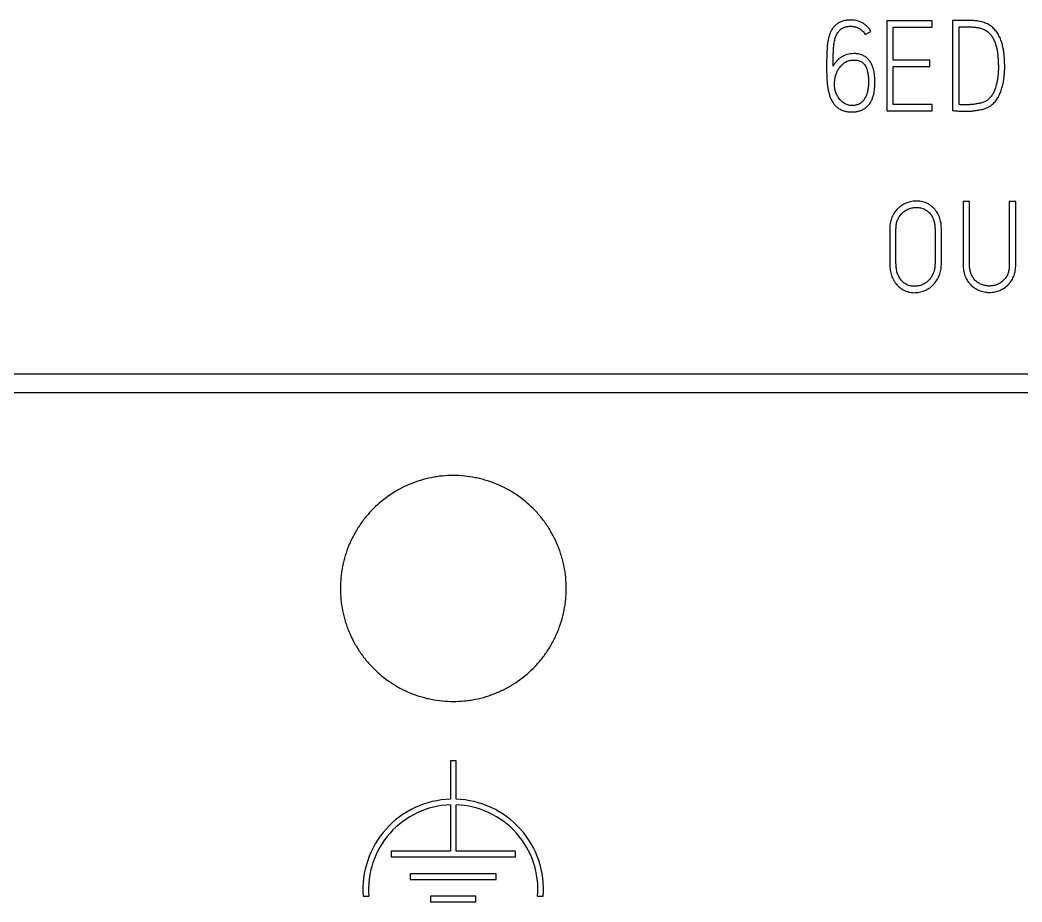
# Model space of a CAD drawing. Extents: x 0 to 420, y 0 to 297.
# Drawn here: x 126.9 to 144.64, y 159.24 to 174.85 of the extents above; entities that cross this region are included whole.
import ezdxf

# ---------------------------------------------------------------- set-up
doc = ezdxf.new("R2010")
doc.units = 0
doc.header["$LTSCALE"] = 23.1
doc.layers.add('10000_FRONT', color=7, linetype='CONTINUOUS')
doc.layers.add('10500_FRONT_LABELING', color=7, linetype='CONTINUOUS')

msp = doc.modelspace()

# ---------------------------------------------------------------- linework, layer by layer
at = {"layer": '10000_FRONT', "color": 7, "linetype": 'CONTINUOUS'}
for p, q in [((97.85, 168.593), (162.65, 168.593)), ((97.85, 168.26), (162.65, 168.26)), ((134.521, 161.74), (134.521, 161.06)), ((134.621, 161.74), (134.521, 161.74)), ((134.621, 161.06), (134.621, 161.74)), ((134.521, 160.96), (134.521, 160.14)), ((134.621, 160.14), (134.621, 160.96)), ((133.471, 160.14), (133.471, 160.04)), ((134.521, 160.14), (133.471, 160.14)), ((133.471, 160.04), (135.671, 160.04)), ((135.671, 160.14), (134.621, 160.14)), ((135.671, 160.04), (135.671, 160.14)), ((133.811, 159.74), (133.811, 159.64)), ((135.331, 159.74), (133.811, 159.74)), ((135.331, 159.64), (135.331, 159.74)), ((133.811, 159.64), (135.331, 159.64)), ((132.975, 159.34), (133.076, 159.34)), ((134.171, 159.34), (134.171, 159.24)), ((134.971, 159.34), (134.171, 159.34)), ((134.971, 159.24), (134.971, 159.34)), ((136.066, 159.34), (136.166, 159.34)), ((134.171, 159.24), (134.971, 159.24))]:
    msp.add_line(p, q, dxfattribs=at)
for radius, start, end in [(1.6, 91.7908, 184.3012), (1.5, 91.9102, 184.5886), (1.6, 355.6988, 88.2092), (1.5, 355.4114, 88.0898)]:
    msp.add_arc((134.571, 159.46), radius, start, end, dxfattribs=at)
for points, knots in [([(136.572, 164.79), (136.572, 164.856), (136.569, 164.922), (136.556, 165.051), (136.547, 165.116), (136.522, 165.243), (136.506, 165.307), (136.477, 165.401), (136.467, 165.432), (136.445, 165.494), (136.433, 165.525), (136.395, 165.615), (136.34, 165.733), (136.273, 165.845), (136.219, 165.927), (136.2, 165.953), (136.161, 166.006), (136.141, 166.032), (136.078, 166.109), (136.034, 166.157), (135.896, 166.296), (135.795, 166.379), (135.659, 166.47), (135.631, 166.488), (135.574, 166.522), (135.545, 166.538), (135.459, 166.584), (135.4, 166.612), (135.279, 166.662), (135.218, 166.684), (135.124, 166.713), (135.093, 166.722), (135.029, 166.738), (134.996, 166.745), (134.899, 166.765), (134.77, 166.784), (134.639, 166.79), (134.509, 166.79), (134.443, 166.787), (134.345, 166.778), (134.312, 166.774), (134.247, 166.764), (134.215, 166.758), (134.118, 166.739), (134.055, 166.723), (133.93, 166.686), (133.869, 166.664), (133.778, 166.626), (133.748, 166.613), (133.703, 166.592), (133.688, 166.584), (133.659, 166.57), (133.586, 166.532), (133.516, 166.49), (133.353, 166.381), (133.252, 166.298), (133.135, 166.182), (133.112, 166.158), (133.068, 166.109), (133.047, 166.084), (132.985, 166.008), (132.946, 165.956), (132.874, 165.848), (132.84, 165.792), (132.794, 165.705), (132.779, 165.676), (132.751, 165.616), (132.737, 165.586), (132.7, 165.495), (132.656, 165.373), (132.624, 165.246), (132.605, 165.15), (132.599, 165.118), (132.589, 165.053), (132.585, 165.021), (132.576, 164.922), (132.572, 164.856), (132.572, 164.79)], [0, 0, 0, 0, 0.03125, 0.03125, 0.0625, 0.0625, 0.09375, 0.09375, 0.109375, 0.109375, 0.125, 0.125, 0.15625, 0.1875, 0.1875, 0.203125, 0.203125, 0.21875, 0.21875, 0.25, 0.25, 0.3125, 0.3125, 0.328125, 0.328125, 0.34375, 0.34375, 0.375, 0.375, 0.40625, 0.40625, 0.421875, 0.421875, 0.4375, 0.4375, 0.46875, 0.5, 0.5, 0.53125, 0.53125, 0.546875, 0.546875, 0.5625, 0.5625, 0.59375, 0.59375, 0.625, 0.625, 0.640625, 0.640625, 0.648438, 0.648438, 0.65625, 0.6875, 0.6875, 0.75, 0.75, 0.765625, 0.765625, 0.78125, 0.78125, 0.8125, 0.8125, 0.84375, 0.84375, 0.859375, 0.859375, 0.875, 0.875, 0.90625, 0.9375, 0.9375, 0.953125, 0.953125, 0.96875, 0.96875, 1, 1, 1, 1]), ([(132.572, 164.79), (132.572, 164.724), (132.576, 164.659), (132.588, 164.529), (132.598, 164.465), (132.623, 164.337), (132.639, 164.274), (132.668, 164.18), (132.678, 164.149), (132.7, 164.087), (132.712, 164.056), (132.749, 163.965), (132.805, 163.847), (132.872, 163.736), (132.926, 163.654), (132.945, 163.627), (132.984, 163.575), (133.004, 163.549), (133.067, 163.472), (133.111, 163.424), (133.249, 163.285), (133.35, 163.202), (133.473, 163.12), (133.486, 163.111), (133.514, 163.093), (133.528, 163.085), (133.571, 163.059), (133.599, 163.043), (133.686, 162.996), (133.745, 162.968), (133.865, 162.918), (133.927, 162.896), (134.021, 162.868), (134.052, 162.859), (134.116, 162.843), (134.148, 162.836), (134.245, 162.816), (134.375, 162.797), (134.505, 162.79), (134.636, 162.79), (134.701, 162.793), (134.8, 162.803), (134.833, 162.807), (134.898, 162.817), (134.93, 162.822), (135.027, 162.842), (135.09, 162.857), (135.215, 162.895), (135.276, 162.917), (135.367, 162.955), (135.397, 162.968), (135.442, 162.989), (135.457, 162.996), (135.486, 163.011), (135.559, 163.049), (135.629, 163.091), (135.792, 163.2), (135.893, 163.283), (136.01, 163.399), (136.032, 163.423), (136.077, 163.472), (136.098, 163.497), (136.16, 163.572), (136.199, 163.625), (136.271, 163.733), (136.305, 163.789), (136.351, 163.876), (136.366, 163.905), (136.394, 163.965), (136.408, 163.995), (136.445, 164.085), (136.489, 164.208), (136.521, 164.334), (136.54, 164.43), (136.546, 164.463), (136.555, 164.527), (136.559, 164.56), (136.569, 164.659), (136.572, 164.724), (136.572, 164.79)], [0, 0, 0, 0, 0.03125, 0.03125, 0.0625, 0.0625, 0.09375, 0.09375, 0.109375, 0.109375, 0.125, 0.125, 0.15625, 0.1875, 0.1875, 0.203125, 0.203125, 0.21875, 0.21875, 0.25, 0.25, 0.3125, 0.3125, 0.320312, 0.320312, 0.328125, 0.328125, 0.34375, 0.34375, 0.375, 0.375, 0.40625, 0.40625, 0.421875, 0.421875, 0.4375, 0.4375, 0.46875, 0.5, 0.5, 0.53125, 0.53125, 0.546875, 0.546875, 0.5625, 0.5625, 0.59375, 0.59375, 0.625, 0.625, 0.640625, 0.640625, 0.648438, 0.648438, 0.65625, 0.6875, 0.6875, 0.75, 0.75, 0.765625, 0.765625, 0.78125, 0.78125, 0.8125, 0.8125, 0.84375, 0.84375, 0.859375, 0.859375, 0.875, 0.875, 0.90625, 0.9375, 0.9375, 0.953125, 0.953125, 0.96875, 0.96875, 1, 1, 1, 1])]:
    msp.add_open_spline(points, degree=3, knots=knots, dxfattribs=at)
at = {"layer": '10500_FRONT_LABELING', "color": 7, "linetype": 'CONTINUOUS'}
for p, q in [((142.247, 174.84), (142.247, 173.245)), ((143.052, 174.84), (142.247, 174.84)), ((143.052, 174.727), (143.052, 174.84)), ((143.659, 174.847), (143.413, 174.845)), ((143.413, 174.845), (143.413, 173.251)), ((141.864, 174.596), (141.967, 174.65)), ((142.359, 174.141), (142.359, 174.727)), ((142.359, 174.727), (143.052, 174.727)), ((143.527, 173.356), (143.527, 174.732)), ((143.527, 174.732), (143.704, 174.732)), ((141.667, 174.259), (141.626, 174.257)), ((141.635, 174.144), (141.671, 174.146)), ((143.009, 174.141), (142.359, 174.141)), ((143.009, 174.03), (143.009, 174.141)), ((142.359, 173.356), (142.359, 174.03)), ((142.359, 174.03), (143.009, 174.03)), ((143.052, 173.356), (142.359, 173.356)), ((143.052, 173.245), (143.052, 173.356)), ((142.247, 173.245), (143.052, 173.245)), ((143.601, 171.643), (143.601, 170.515)), ((143.714, 171.643), (143.601, 171.643)), ((143.714, 170.515), (143.714, 171.643)), ((144.417, 171.643), (144.417, 170.515)), ((144.531, 171.643), (144.417, 171.643)), ((144.531, 170.515), (144.531, 171.643)), ((142.3, 171.157), (142.3, 170.546)), ((142.411, 170.546), (142.411, 171.157)), ((143.102, 171.157), (143.102, 170.546)), ((143.215, 170.546), (143.215, 171.157))]:
    msp.add_line(p, q, dxfattribs=at)
for points, knots in [([(141.967, 174.65), (141.957, 174.668), (141.946, 174.686), (141.921, 174.719), (141.907, 174.734), (141.876, 174.763), (141.86, 174.776), (141.825, 174.799), (141.807, 174.809), (141.749, 174.835), (141.709, 174.845), (141.647, 174.853), (141.626, 174.854), (141.584, 174.854), (141.564, 174.853), (141.533, 174.849), (141.522, 174.848), (141.502, 174.844), (141.492, 174.842), (141.461, 174.834), (141.441, 174.827), (141.413, 174.814), (141.404, 174.809), (141.386, 174.798), (141.377, 174.792), (141.351, 174.774), (141.336, 174.76), (141.307, 174.73), (141.295, 174.713), (141.272, 174.678), (141.262, 174.66), (141.249, 174.632), (141.245, 174.622), (141.238, 174.602), (141.234, 174.592), (141.225, 174.562), (141.22, 174.542), (141.21, 174.502), (141.206, 174.482), (141.2, 174.441), (141.197, 174.421), (141.191, 174.359), (141.188, 174.318), (141.184, 174.235), (141.184, 174.193), (141.183, 174.11), (141.182, 174.069), (141.182, 173.986), (141.183, 173.944), (141.184, 173.882), (141.185, 173.862), (141.186, 173.82), (141.187, 173.8), (141.191, 173.758), (141.193, 173.738), (141.197, 173.696), (141.2, 173.676), (141.207, 173.635), (141.211, 173.614), (141.22, 173.573), (141.226, 173.553), (141.238, 173.513), (141.244, 173.493), (141.26, 173.454), (141.27, 173.435), (141.291, 173.399), (141.302, 173.381), (141.322, 173.357), (141.329, 173.349), (141.343, 173.333), (141.351, 173.326), (141.374, 173.305), (141.391, 173.293), (141.418, 173.276), (141.427, 173.271), (141.446, 173.262), (141.456, 173.258), (141.485, 173.246), (141.505, 173.24), (141.536, 173.234), (141.546, 173.233), (141.567, 173.23), (141.578, 173.229), (141.609, 173.227), (141.63, 173.227), (141.672, 173.228), (141.693, 173.23), (141.724, 173.236), (141.734, 173.238), (141.754, 173.243), (141.765, 173.246), (141.795, 173.256), (141.814, 173.264), (141.851, 173.284), (141.869, 173.296), (141.901, 173.323), (141.916, 173.338), (141.936, 173.362), (141.943, 173.37), (141.955, 173.388), (141.96, 173.397), (141.976, 173.424), (141.985, 173.443), (142, 173.482), (142.007, 173.502), (142.018, 173.543), (142.022, 173.563), (142.032, 173.625), (142.036, 173.667), (142.039, 173.73), (142.039, 173.751), (142.038, 173.793), (142.037, 173.814), (142.033, 173.876), (142.028, 173.918), (142.014, 173.979), (142.008, 173.999), (141.995, 174.039), (141.986, 174.059), (141.972, 174.087), (141.967, 174.096), (141.955, 174.114), (141.949, 174.123), (141.93, 174.148), (141.916, 174.164), (141.893, 174.185), (141.885, 174.192), (141.868, 174.204), (141.859, 174.21), (141.831, 174.226), (141.812, 174.234), (141.782, 174.244), (141.771, 174.247), (141.751, 174.252), (141.74, 174.254), (141.709, 174.259), (141.688, 174.26), (141.667, 174.259)], [0, 0, 0, 0, 0.015625, 0.015625, 0.03125, 0.03125, 0.046875, 0.046875, 0.0625, 0.0625, 0.09375, 0.09375, 0.109375, 0.109375, 0.125, 0.125, 0.132812, 0.132812, 0.140625, 0.140625, 0.15625, 0.15625, 0.164062, 0.164062, 0.171875, 0.171875, 0.1875, 0.1875, 0.203125, 0.203125, 0.21875, 0.21875, 0.226562, 0.226562, 0.234375, 0.234375, 0.25, 0.25, 0.265625, 0.265625, 0.28125, 0.28125, 0.3125, 0.3125, 0.34375, 0.34375, 0.375, 0.375, 0.40625, 0.40625, 0.421875, 0.421875, 0.4375, 0.4375, 0.453125, 0.453125, 0.46875, 0.46875, 0.484375, 0.484375, 0.5, 0.5, 0.515625, 0.515625, 0.53125, 0.53125, 0.546875, 0.546875, 0.554688, 0.554688, 0.5625, 0.5625, 0.578125, 0.578125, 0.585938, 0.585938, 0.59375, 0.59375, 0.609375, 0.609375, 0.617188, 0.617188, 0.625, 0.625, 0.640625, 0.640625, 0.65625, 0.65625, 0.664062, 0.664062, 0.671875, 0.671875, 0.6875, 0.6875, 0.703125, 0.703125, 0.71875, 0.71875, 0.726562, 0.726562, 0.734375, 0.734375, 0.75, 0.75, 0.765625, 0.765625, 0.78125, 0.78125, 0.8125, 0.8125, 0.828125, 0.828125, 0.84375, 0.84375, 0.875, 0.875, 0.890625, 0.890625, 0.90625, 0.90625, 0.914062, 0.914062, 0.921875, 0.921875, 0.9375, 0.9375, 0.945312, 0.945312, 0.953125, 0.953125, 0.96875, 0.96875, 0.976562, 0.976562, 0.984375, 0.984375, 1, 1, 1, 1]), ([(143.413, 173.251), (143.426, 173.25), (143.44, 173.249), (143.468, 173.246), (143.482, 173.245), (143.51, 173.242), (143.524, 173.241), (143.552, 173.24), (143.566, 173.239), (143.607, 173.238), (143.635, 173.238), (143.691, 173.24), (143.718, 173.241), (143.774, 173.245), (143.801, 173.249), (143.856, 173.257), (143.884, 173.262), (143.925, 173.271), (143.939, 173.274), (143.966, 173.282), (143.98, 173.286), (144.006, 173.295), (144.019, 173.301), (144.045, 173.312), (144.057, 173.319), (144.082, 173.333), (144.094, 173.341), (144.116, 173.358), (144.127, 173.367), (144.157, 173.396), (144.175, 173.418), (144.199, 173.453), (144.206, 173.465), (144.221, 173.489), (144.227, 173.501), (144.246, 173.539), (144.258, 173.564), (144.277, 173.617), (144.285, 173.644), (144.3, 173.698), (144.307, 173.725), (144.317, 173.78), (144.321, 173.808), (144.328, 173.863), (144.331, 173.89), (144.335, 173.946), (144.336, 173.974), (144.336, 174.03), (144.336, 174.058), (144.334, 174.114), (144.334, 174.142), (144.33, 174.198), (144.328, 174.226), (144.322, 174.282), (144.318, 174.309), (144.31, 174.35), (144.307, 174.364), (144.301, 174.392), (144.298, 174.405), (144.291, 174.432), (144.287, 174.446), (144.279, 174.473), (144.274, 174.486), (144.259, 174.526), (144.248, 174.552), (144.228, 174.589), (144.22, 174.601), (144.205, 174.625), (144.197, 174.637), (144.18, 174.659), (144.171, 174.67), (144.153, 174.691), (144.143, 174.701), (144.123, 174.72), (144.112, 174.73), (144.09, 174.747), (144.078, 174.755), (144.042, 174.778), (144.017, 174.791), (143.978, 174.806), (143.965, 174.811), (143.938, 174.819), (143.924, 174.823), (143.883, 174.833), (143.855, 174.837), (143.799, 174.842), (143.771, 174.844), (143.729, 174.846), (143.715, 174.846), (143.687, 174.847), (143.673, 174.847), (143.659, 174.847)], [0, 0, 0, 0, 0.015625, 0.015625, 0.03125, 0.03125, 0.046875, 0.046875, 0.0625, 0.0625, 0.09375, 0.09375, 0.125, 0.125, 0.15625, 0.15625, 0.1875, 0.1875, 0.203125, 0.203125, 0.21875, 0.21875, 0.234375, 0.234375, 0.25, 0.25, 0.265625, 0.265625, 0.28125, 0.28125, 0.3125, 0.3125, 0.328125, 0.328125, 0.34375, 0.34375, 0.375, 0.375, 0.40625, 0.40625, 0.4375, 0.4375, 0.46875, 0.46875, 0.5, 0.5, 0.53125, 0.53125, 0.5625, 0.5625, 0.59375, 0.59375, 0.625, 0.625, 0.65625, 0.65625, 0.671875, 0.671875, 0.6875, 0.6875, 0.703125, 0.703125, 0.71875, 0.71875, 0.75, 0.75, 0.765625, 0.765625, 0.78125, 0.78125, 0.796875, 0.796875, 0.8125, 0.8125, 0.828125, 0.828125, 0.84375, 0.84375, 0.875, 0.875, 0.890625, 0.890625, 0.90625, 0.90625, 0.9375, 0.9375, 0.96875, 0.96875, 0.984375, 0.984375, 1, 1, 1, 1]), ([(141.297, 174.035), (141.297, 174.084), (141.297, 174.133), (141.299, 174.207), (141.3, 174.232), (141.302, 174.281), (141.303, 174.306), (141.306, 174.355), (141.308, 174.38), (141.314, 174.429), (141.317, 174.453), (141.327, 174.501), (141.333, 174.525), (141.345, 174.56), (141.349, 174.572), (141.359, 174.594), (141.364, 174.606), (141.376, 174.627), (141.387, 174.643), (141.398, 174.657), (141.406, 174.667), (141.411, 174.672), (141.424, 174.685), (141.433, 174.693), (141.453, 174.707), (141.464, 174.713), (141.487, 174.723), (141.499, 174.728), (141.522, 174.734), (141.535, 174.737), (141.559, 174.74), (141.572, 174.742), (141.596, 174.743), (141.609, 174.743), (141.646, 174.742), (141.67, 174.738), (141.719, 174.725), (141.742, 174.716), (141.774, 174.697), (141.784, 174.69), (141.804, 174.675), (141.813, 174.667), (141.83, 174.649), (141.838, 174.639), (141.852, 174.618), (141.858, 174.608), (141.864, 174.596)], [0, 0, 0, 0, 0.125, 0.125, 0.1875, 0.1875, 0.25, 0.25, 0.3125, 0.3125, 0.375, 0.375, 0.4375, 0.4375, 0.46875, 0.46875, 0.5, 0.5, 0.53125, 0.546875, 0.546875, 0.5625, 0.5625, 0.59375, 0.59375, 0.625, 0.625, 0.65625, 0.65625, 0.6875, 0.6875, 0.71875, 0.71875, 0.75, 0.75, 0.8125, 0.8125, 0.875, 0.875, 0.90625, 0.90625, 0.9375, 0.9375, 0.96875, 0.96875, 1, 1, 1, 1]), ([(143.704, 174.732), (143.727, 174.732), (143.749, 174.731), (143.795, 174.729), (143.817, 174.727), (143.862, 174.721), (143.885, 174.717), (143.918, 174.708), (143.929, 174.704), (143.95, 174.696), (143.961, 174.692), (143.982, 174.682), (143.992, 174.677), (144.011, 174.665), (144.021, 174.659), (144.049, 174.638), (144.065, 174.622), (144.094, 174.587), (144.108, 174.568), (144.132, 174.529), (144.142, 174.509), (144.161, 174.468), (144.169, 174.447), (144.179, 174.414), (144.183, 174.403), (144.189, 174.381), (144.191, 174.37), (144.199, 174.337), (144.203, 174.314), (144.21, 174.27), (144.213, 174.247), (144.217, 174.202), (144.218, 174.18), (144.221, 174.135), (144.222, 174.112), (144.223, 174.067), (144.224, 174.044), (144.224, 173.999), (144.224, 173.976), (144.222, 173.931), (144.22, 173.909), (144.216, 173.864), (144.213, 173.841), (144.207, 173.797), (144.203, 173.775), (144.194, 173.73), (144.188, 173.708), (144.17, 173.643), (144.154, 173.6), (144.122, 173.539), (144.11, 173.52), (144.083, 173.484), (144.069, 173.467), (144.047, 173.448), (144.043, 173.444), (144.034, 173.437), (144.02, 173.427), (144.005, 173.418), (143.985, 173.408), (143.974, 173.404), (143.953, 173.396), (143.942, 173.393), (143.909, 173.383), (143.887, 173.378), (143.843, 173.369), (143.799, 173.362), (143.754, 173.358), (143.72, 173.356), (143.708, 173.355), (143.686, 173.354), (143.674, 173.354), (143.64, 173.353), (143.618, 173.354), (143.584, 173.354), (143.572, 173.353), (143.55, 173.354), (143.538, 173.355), (143.527, 173.356)], [0, 0, 0, 0, 0.03125, 0.03125, 0.0625, 0.0625, 0.09375, 0.09375, 0.109375, 0.109375, 0.125, 0.125, 0.140625, 0.140625, 0.15625, 0.15625, 0.1875, 0.1875, 0.21875, 0.21875, 0.25, 0.25, 0.28125, 0.28125, 0.296875, 0.296875, 0.3125, 0.3125, 0.34375, 0.34375, 0.375, 0.375, 0.40625, 0.40625, 0.4375, 0.4375, 0.46875, 0.46875, 0.5, 0.5, 0.53125, 0.53125, 0.5625, 0.5625, 0.59375, 0.59375, 0.625, 0.625, 0.6875, 0.6875, 0.71875, 0.71875, 0.75, 0.75, 0.757812, 0.757812, 0.765625, 0.78125, 0.78125, 0.796875, 0.796875, 0.8125, 0.8125, 0.84375, 0.84375, 0.875, 0.90625, 0.90625, 0.921875, 0.921875, 0.9375, 0.9375, 0.96875, 0.96875, 0.984375, 0.984375, 1, 1, 1, 1]), ([(141.626, 174.257), (141.591, 174.255), (141.557, 174.248), (141.508, 174.231), (141.492, 174.225), (141.461, 174.209), (141.446, 174.2), (141.418, 174.18), (141.405, 174.169), (141.379, 174.145), (141.367, 174.133), (141.35, 174.114), (141.344, 174.107), (141.333, 174.094), (141.328, 174.087), (141.313, 174.066), (141.304, 174.051), (141.297, 174.035)], [0, 0, 0, 0, 0.25, 0.25, 0.375, 0.375, 0.5, 0.5, 0.625, 0.625, 0.75, 0.75, 0.8125, 0.8125, 0.875, 0.875, 1, 1, 1, 1]), ([(141.671, 174.146), (141.683, 174.147), (141.694, 174.146), (141.717, 174.143), (141.729, 174.141), (141.751, 174.135), (141.762, 174.132), (141.784, 174.123), (141.794, 174.118), (141.813, 174.105), (141.822, 174.098), (141.839, 174.082), (141.847, 174.073), (141.86, 174.055), (141.867, 174.045), (141.878, 174.024), (141.883, 174.014), (141.891, 173.993), (141.895, 173.982), (141.902, 173.96), (141.905, 173.948), (141.912, 173.914), (141.916, 173.892), (141.921, 173.846), (141.923, 173.823), (141.924, 173.789), (141.924, 173.777), (141.924, 173.754), (141.924, 173.743), (141.923, 173.708), (141.921, 173.685), (141.916, 173.64), (141.913, 173.617), (141.906, 173.583), (141.904, 173.572), (141.897, 173.55), (141.893, 173.539), (141.881, 173.506), (141.871, 173.485), (141.853, 173.455), (141.846, 173.446), (141.832, 173.428), (141.824, 173.419), (141.808, 173.403), (141.799, 173.395), (141.786, 173.384), (141.781, 173.381), (141.771, 173.374), (141.766, 173.371), (141.751, 173.363), (141.74, 173.359), (141.718, 173.351), (141.707, 173.348), (141.672, 173.342), (141.649, 173.34), (141.614, 173.34), (141.603, 173.341), (141.579, 173.345), (141.568, 173.347), (141.546, 173.354), (141.535, 173.358), (141.514, 173.368), (141.504, 173.374), (141.484, 173.387), (141.475, 173.393), (141.457, 173.408), (141.448, 173.416), (141.432, 173.432), (141.424, 173.44), (141.409, 173.458), (141.401, 173.468), (141.382, 173.496), (141.37, 173.516), (141.351, 173.559), (141.343, 173.581), (141.334, 173.615), (141.332, 173.626), (141.327, 173.649), (141.326, 173.66), (141.323, 173.695), (141.323, 173.718), (141.325, 173.764), (141.327, 173.787), (141.332, 173.822), (141.334, 173.833), (141.338, 173.856), (141.341, 173.867), (141.351, 173.901), (141.359, 173.922), (141.374, 173.953), (141.38, 173.963), (141.392, 173.983), (141.398, 173.993), (141.412, 174.011), (141.419, 174.021), (141.434, 174.039), (141.441, 174.048), (141.457, 174.064), (141.466, 174.072), (141.479, 174.084), (141.483, 174.087), (141.493, 174.095), (141.498, 174.098), (141.522, 174.114), (141.543, 174.124), (141.577, 174.135), (141.588, 174.137), (141.612, 174.142), (141.623, 174.143), (141.635, 174.144)], [0, 0, 0, 0, 0.015625, 0.015625, 0.03125, 0.03125, 0.046875, 0.046875, 0.0625, 0.0625, 0.078125, 0.078125, 0.09375, 0.09375, 0.109375, 0.109375, 0.125, 0.125, 0.140625, 0.140625, 0.15625, 0.15625, 0.1875, 0.1875, 0.21875, 0.21875, 0.234375, 0.234375, 0.25, 0.25, 0.28125, 0.28125, 0.3125, 0.3125, 0.328125, 0.328125, 0.34375, 0.34375, 0.375, 0.375, 0.390625, 0.390625, 0.40625, 0.40625, 0.421875, 0.421875, 0.429688, 0.429688, 0.4375, 0.4375, 0.453125, 0.453125, 0.46875, 0.46875, 0.5, 0.5, 0.515625, 0.515625, 0.53125, 0.53125, 0.546875, 0.546875, 0.5625, 0.5625, 0.578125, 0.578125, 0.59375, 0.59375, 0.609375, 0.609375, 0.625, 0.625, 0.65625, 0.65625, 0.6875, 0.6875, 0.703125, 0.703125, 0.71875, 0.71875, 0.75, 0.75, 0.78125, 0.78125, 0.796875, 0.796875, 0.8125, 0.8125, 0.84375, 0.84375, 0.859375, 0.859375, 0.875, 0.875, 0.890625, 0.890625, 0.90625, 0.90625, 0.921875, 0.921875, 0.929688, 0.929688, 0.9375, 0.9375, 0.96875, 0.96875, 0.984375, 0.984375, 1, 1, 1, 1]), ([(143.215, 171.157), (143.215, 171.219), (143.207, 171.281), (143.182, 171.356), (143.177, 171.371), (143.165, 171.399), (143.151, 171.427), (143.135, 171.454), (143.117, 171.479), (143.107, 171.492), (143.087, 171.516), (143.076, 171.527), (143.053, 171.548), (143.041, 171.558), (143.022, 171.572), (143.016, 171.577), (143.003, 171.585), (142.996, 171.59), (142.975, 171.601), (142.961, 171.608), (142.933, 171.621), (142.918, 171.626), (142.888, 171.635), (142.873, 171.639), (142.826, 171.647), (142.795, 171.65), (142.748, 171.649), (142.732, 171.648), (142.701, 171.644), (142.685, 171.641), (142.639, 171.631), (142.609, 171.621), (142.566, 171.602), (142.552, 171.595), (142.525, 171.579), (142.512, 171.571), (142.486, 171.553), (142.474, 171.543), (142.45, 171.523), (142.439, 171.512), (142.406, 171.478), (142.388, 171.453), (142.363, 171.413), (142.356, 171.399), (142.342, 171.37), (142.336, 171.356), (142.325, 171.327), (142.321, 171.312), (142.313, 171.282), (142.31, 171.266), (142.305, 171.235), (142.303, 171.22), (142.301, 171.188), (142.3, 171.172), (142.3, 171.157)], [0, 0, 0, 0, 0.125, 0.125, 0.15625, 0.15625, 0.1875, 0.21875, 0.21875, 0.25, 0.25, 0.28125, 0.28125, 0.3125, 0.3125, 0.328125, 0.328125, 0.34375, 0.34375, 0.375, 0.375, 0.40625, 0.40625, 0.4375, 0.4375, 0.5, 0.5, 0.53125, 0.53125, 0.5625, 0.5625, 0.625, 0.625, 0.65625, 0.65625, 0.6875, 0.6875, 0.71875, 0.71875, 0.75, 0.75, 0.8125, 0.8125, 0.84375, 0.84375, 0.875, 0.875, 0.90625, 0.90625, 0.9375, 0.9375, 0.96875, 0.96875, 1, 1, 1, 1]), ([(142.411, 171.157), (142.411, 171.181), (142.413, 171.204), (142.42, 171.251), (142.425, 171.275), (142.437, 171.309), (142.442, 171.32), (142.452, 171.342), (142.458, 171.352), (142.47, 171.373), (142.476, 171.383), (142.49, 171.402), (142.498, 171.412), (142.522, 171.438), (142.54, 171.454), (142.569, 171.475), (142.579, 171.482), (142.6, 171.494), (142.611, 171.499), (142.644, 171.514), (142.667, 171.521), (142.702, 171.529), (142.714, 171.531), (142.738, 171.535), (142.749, 171.536), (142.773, 171.536), (142.785, 171.536), (142.809, 171.535), (142.821, 171.533), (142.857, 171.527), (142.88, 171.52), (142.913, 171.506), (142.924, 171.501), (142.944, 171.488), (142.964, 171.475), (142.982, 171.459), (143, 171.443), (143.008, 171.434), (143.032, 171.407), (143.045, 171.387), (143.062, 171.355), (143.067, 171.344), (143.076, 171.322), (143.084, 171.299), (143.089, 171.276), (143.094, 171.252), (143.096, 171.241), (143.1, 171.205), (143.102, 171.181), (143.102, 171.157)], [0, 0, 0, 0, 0.0625, 0.0625, 0.125, 0.125, 0.15625, 0.15625, 0.1875, 0.1875, 0.21875, 0.21875, 0.25, 0.25, 0.3125, 0.3125, 0.34375, 0.34375, 0.375, 0.375, 0.4375, 0.4375, 0.46875, 0.46875, 0.5, 0.5, 0.53125, 0.53125, 0.5625, 0.5625, 0.625, 0.625, 0.65625, 0.65625, 0.6875, 0.71875, 0.71875, 0.75, 0.75, 0.8125, 0.8125, 0.84375, 0.84375, 0.875, 0.90625, 0.90625, 0.9375, 0.9375, 1, 1, 1, 1]), ([(142.3, 170.546), (142.3, 170.514), (142.302, 170.482), (142.31, 170.418), (142.316, 170.387), (142.329, 170.34), (142.334, 170.324), (142.346, 170.294), (142.352, 170.28), (142.367, 170.251), (142.375, 170.237), (142.392, 170.21), (142.402, 170.196), (142.432, 170.158), (142.454, 170.136), (142.486, 170.111), (142.492, 170.106), (142.505, 170.096), (142.512, 170.092), (142.533, 170.079), (142.561, 170.064), (142.591, 170.052), (142.614, 170.045), (142.622, 170.042), (142.638, 170.038), (142.646, 170.037), (142.686, 170.029), (142.718, 170.026), (142.766, 170.028), (142.783, 170.029), (142.815, 170.033), (142.831, 170.036), (142.862, 170.044), (142.877, 170.048), (142.9, 170.056), (142.908, 170.059), (142.923, 170.065), (142.931, 170.068), (142.967, 170.085), (142.995, 170.102), (143.033, 170.131), (143.045, 170.142), (143.068, 170.164), (143.079, 170.176), (143.111, 170.213), (143.129, 170.24), (143.161, 170.296), (143.174, 170.325), (143.19, 170.371), (143.195, 170.386), (143.202, 170.417), (143.206, 170.433), (143.213, 170.482), (143.215, 170.514), (143.215, 170.546)], [0, 0, 0, 0, 0.0625, 0.0625, 0.125, 0.125, 0.15625, 0.15625, 0.1875, 0.1875, 0.21875, 0.21875, 0.25, 0.25, 0.3125, 0.3125, 0.328125, 0.328125, 0.34375, 0.34375, 0.375, 0.40625, 0.40625, 0.421875, 0.421875, 0.4375, 0.4375, 0.5, 0.5, 0.53125, 0.53125, 0.5625, 0.5625, 0.59375, 0.59375, 0.609375, 0.609375, 0.625, 0.625, 0.6875, 0.6875, 0.71875, 0.71875, 0.75, 0.75, 0.8125, 0.8125, 0.875, 0.875, 0.90625, 0.90625, 0.9375, 0.9375, 1, 1, 1, 1]), ([(143.102, 170.546), (143.102, 170.521), (143.1, 170.497), (143.095, 170.46), (143.093, 170.447), (143.088, 170.423), (143.084, 170.411), (143.073, 170.375), (143.063, 170.352), (143.046, 170.32), (143.039, 170.309), (143.026, 170.288), (143.018, 170.278), (142.995, 170.249), (142.977, 170.231), (142.948, 170.208), (142.938, 170.201), (142.917, 170.187), (142.906, 170.181), (142.872, 170.165), (142.849, 170.157), (142.812, 170.148), (142.8, 170.145), (142.775, 170.142), (142.763, 170.141), (142.738, 170.14), (142.726, 170.14), (142.701, 170.142), (142.688, 170.144), (142.652, 170.151), (142.628, 170.158), (142.594, 170.174), (142.583, 170.181), (142.562, 170.194), (142.552, 170.202), (142.533, 170.218), (142.524, 170.226), (142.507, 170.245), (142.491, 170.264), (142.477, 170.284), (142.464, 170.306), (142.458, 170.317), (142.443, 170.351), (142.435, 170.374), (142.425, 170.41), (142.423, 170.423), (142.418, 170.447), (142.417, 170.459), (142.413, 170.497), (142.411, 170.521), (142.411, 170.546)], [0, 0, 0, 0, 0.0625, 0.0625, 0.09375, 0.09375, 0.125, 0.125, 0.1875, 0.1875, 0.21875, 0.21875, 0.25, 0.25, 0.3125, 0.3125, 0.34375, 0.34375, 0.375, 0.375, 0.4375, 0.4375, 0.46875, 0.46875, 0.5, 0.5, 0.53125, 0.53125, 0.5625, 0.5625, 0.625, 0.625, 0.65625, 0.65625, 0.6875, 0.6875, 0.71875, 0.71875, 0.75, 0.78125, 0.78125, 0.8125, 0.8125, 0.875, 0.875, 0.90625, 0.90625, 0.9375, 0.9375, 1, 1, 1, 1]), ([(143.601, 170.515), (143.601, 170.484), (143.603, 170.453), (143.61, 170.407), (143.613, 170.391), (143.619, 170.369), (143.621, 170.361), (143.625, 170.346), (143.628, 170.339), (143.641, 170.302), (143.655, 170.274), (143.679, 170.234), (143.688, 170.221), (143.707, 170.196), (143.718, 170.184), (143.75, 170.15), (143.774, 170.13), (143.813, 170.104), (143.826, 170.096), (143.854, 170.081), (143.868, 170.074), (143.912, 170.056), (143.942, 170.047), (144.003, 170.035), (144.035, 170.032), (144.081, 170.031), (144.097, 170.032), (144.128, 170.035), (144.144, 170.038), (144.19, 170.047), (144.22, 170.056), (144.263, 170.073), (144.278, 170.08), (144.305, 170.095), (144.319, 170.103), (144.357, 170.129), (144.381, 170.149), (144.408, 170.178), (144.414, 170.184), (144.424, 170.196), (144.429, 170.202), (144.443, 170.22), (144.452, 170.233), (144.468, 170.26), (144.476, 170.274), (144.489, 170.302), (144.496, 170.316), (144.506, 170.346), (144.511, 170.361), (144.518, 170.391), (144.521, 170.406), (144.526, 170.437), (144.528, 170.452), (144.53, 170.484), (144.531, 170.5), (144.531, 170.515)], [0, 0, 0, 0, 0.0625, 0.0625, 0.09375, 0.09375, 0.109375, 0.109375, 0.125, 0.125, 0.1875, 0.1875, 0.21875, 0.21875, 0.25, 0.25, 0.3125, 0.3125, 0.34375, 0.34375, 0.375, 0.375, 0.4375, 0.4375, 0.5, 0.5, 0.53125, 0.53125, 0.5625, 0.5625, 0.625, 0.625, 0.65625, 0.65625, 0.6875, 0.6875, 0.75, 0.75, 0.765625, 0.765625, 0.78125, 0.78125, 0.8125, 0.8125, 0.84375, 0.84375, 0.875, 0.875, 0.90625, 0.90625, 0.9375, 0.9375, 0.96875, 0.96875, 1, 1, 1, 1]), ([(144.417, 170.515), (144.417, 170.491), (144.416, 170.468), (144.409, 170.421), (144.404, 170.398), (144.392, 170.364), (144.388, 170.353), (144.378, 170.331), (144.372, 170.321), (144.36, 170.3), (144.354, 170.29), (144.339, 170.271), (144.332, 170.261), (144.307, 170.235), (144.289, 170.22), (144.26, 170.199), (144.249, 170.193), (144.228, 170.182), (144.217, 170.177), (144.184, 170.163), (144.161, 170.157), (144.114, 170.147), (144.09, 170.145), (144.054, 170.145), (144.042, 170.145), (144.019, 170.148), (144.007, 170.149), (143.971, 170.156), (143.948, 170.163), (143.915, 170.176), (143.904, 170.181), (143.883, 170.193), (143.873, 170.199), (143.843, 170.219), (143.825, 170.234), (143.801, 170.26), (143.793, 170.27), (143.779, 170.289), (143.772, 170.299), (143.76, 170.319), (143.754, 170.33), (143.744, 170.352), (143.74, 170.363), (143.728, 170.397), (143.722, 170.42), (143.717, 170.455), (143.716, 170.467), (143.714, 170.491), (143.714, 170.503), (143.714, 170.515)], [0, 0, 0, 0, 0.0625, 0.0625, 0.125, 0.125, 0.15625, 0.15625, 0.1875, 0.1875, 0.21875, 0.21875, 0.25, 0.25, 0.3125, 0.3125, 0.34375, 0.34375, 0.375, 0.375, 0.4375, 0.4375, 0.5, 0.5, 0.53125, 0.53125, 0.5625, 0.5625, 0.625, 0.625, 0.65625, 0.65625, 0.6875, 0.6875, 0.75, 0.75, 0.78125, 0.78125, 0.8125, 0.8125, 0.84375, 0.84375, 0.875, 0.875, 0.9375, 0.9375, 0.96875, 0.96875, 1, 1, 1, 1])]:
    msp.add_open_spline(points, degree=3, knots=knots, dxfattribs=at)

doc.saveas('drawing.dxf')
